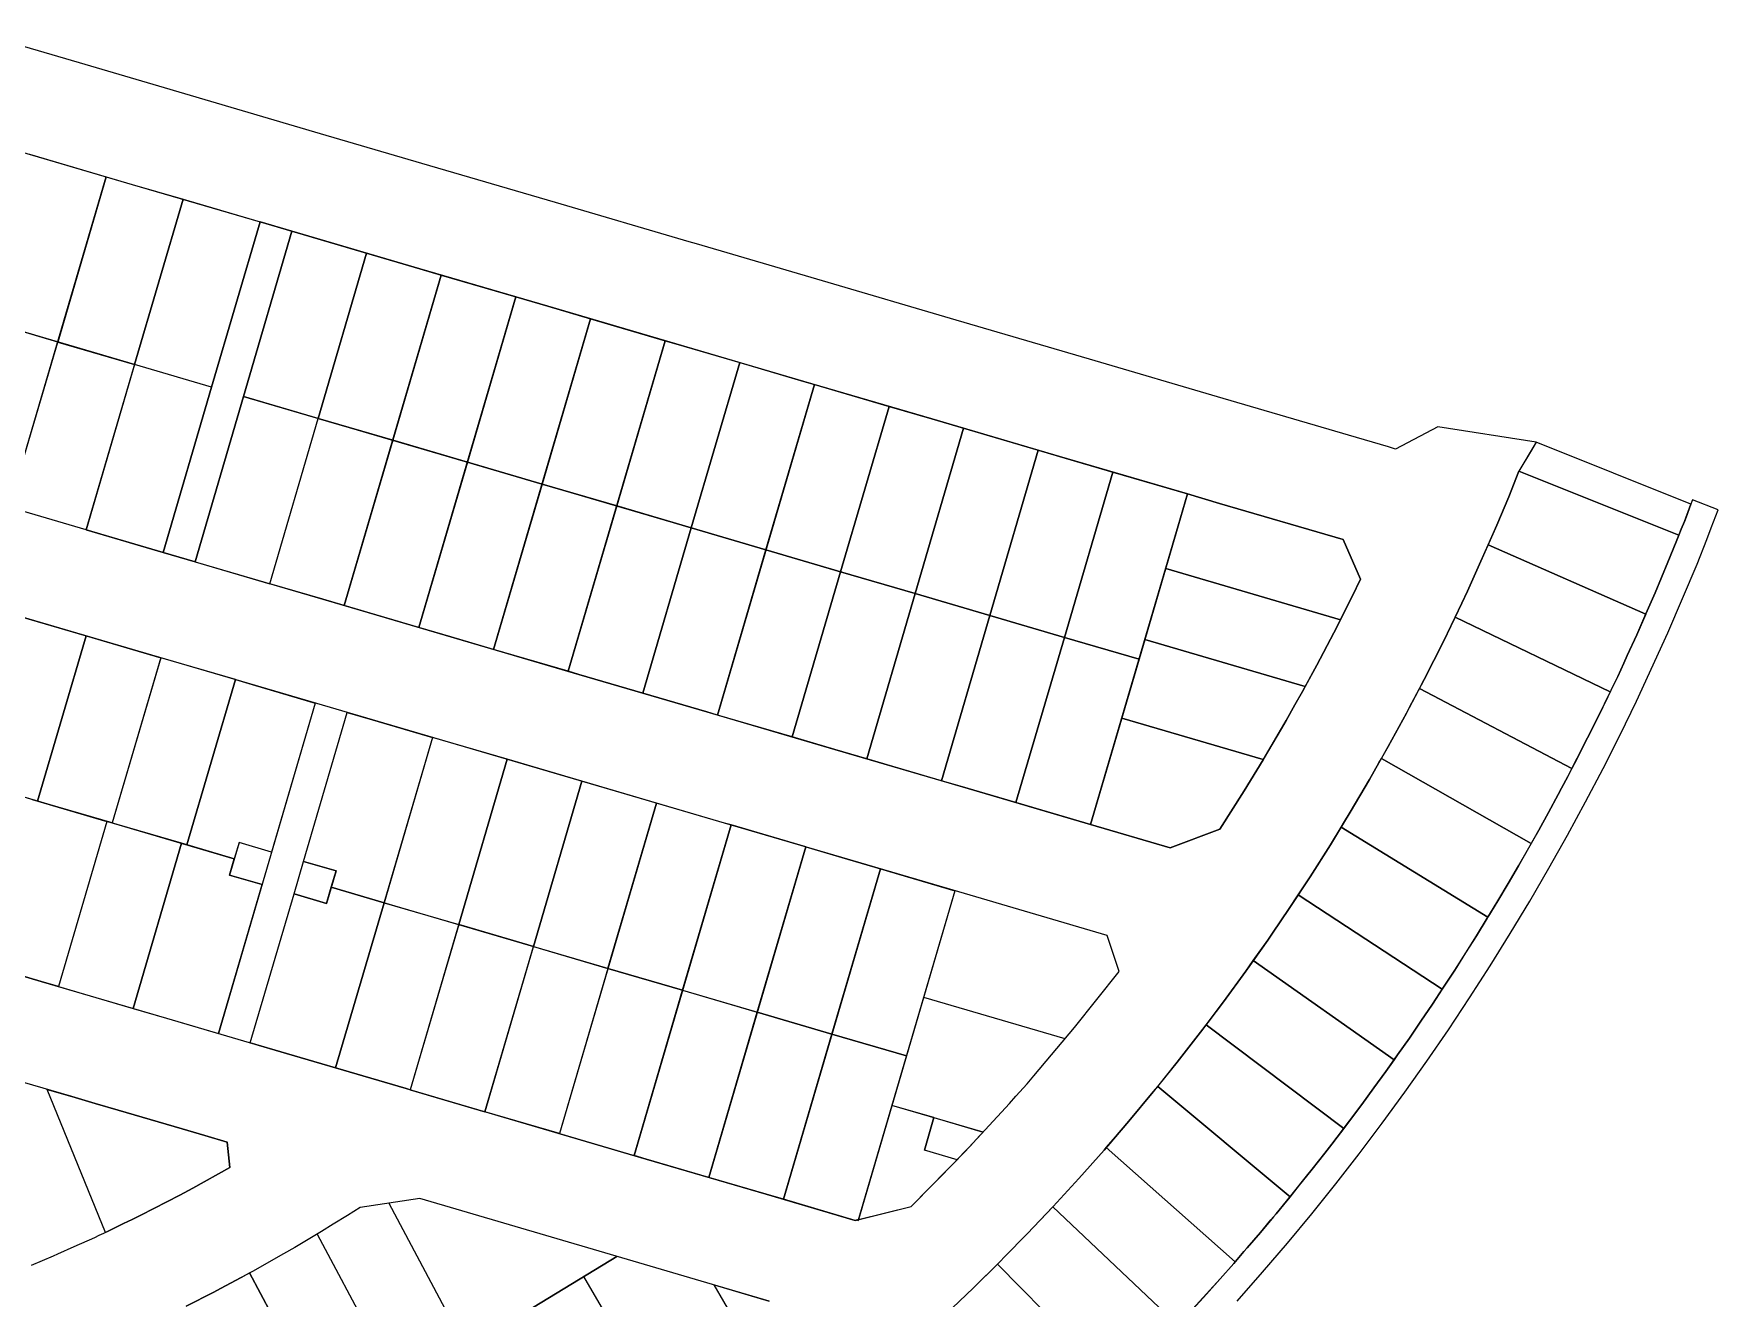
# Model space of a CAD drawing. Header units: millimetres. Extents: x -12746 to 995452, y -409013 to 338495.
# Drawn here: x 690783 to 994031, y -127490 to 100127 of the extents above; entities that cross this region are included whole.
import ezdxf

# ---------------------------------------------------------------- set-up
doc = ezdxf.new("R2010")
doc.units = ezdxf.units.MM
doc.layers.add('A-DETL', color=90, linetype='Continuous', lineweight=9)

msp = doc.modelspace()

# ---------------------------------------------------------------- linework, layer by layer
at = {"layer": 'A-DETL'}
for p, q in [((700073.6, 94555.5), (681081.6, 100126.5)), ((713338.6, 90664.5), (700073.6, 94555.5)), ((742428.6, 82131.5), (713338.6, 90664.5)), ((760681.6, 76777.5), (742428.6, 82131.5)), ((685463.6, 79767.5), (708492.6, 73012.5)), ((722796.6, 36510.5), (583030.6, 77508.5)), ((690007.5, 78434.6), (703840.7, 74377)), ((784714.6, 69727.5), (760681.6, 76777.5)), ((686389.4, 14884), (703840.8, 74377.3)), ((695115, 44630.4), (703840.7, 74377)), ((703840.7, 74377), (695115, 44630.4)), ((703840.7, 74377), (708492.6, 73012.5)), ((708492.6, 73012.5), (731522.6, 66257.5)), ((708492.6, 73012.5), (717673.9, 70319.5)), ((700222.5, 10826.1), (717673.9, 70319.6)), ((708948.2, 40572.7), (717673.9, 70319.6)), ((717673.9, 70319.5), (708948.2, 40572.7)), ((717673.9, 70319.6), (731522.6, 66257.5)), ((808746.6, 62678.5), (784714.6, 69727.5)), ((719828.6, 5074.5), (737280.5, 64568.2)), ((722796.6, 36510.5), (731522.6, 66257.5)), ((731522.6, 66257.5), (722796.6, 36510.5)), ((731522.6, 66257.5), (722796.6, 36510.5)), ((731522.6, 66257.5), (722796.6, 36510.5)), ((737279.6, 64568.5), (728554.6, 34821.5)), ((728554.6, 34821.5), (737279.6, 64568.5)), ((737279.6, 64568.5), (728554.6, 34821.5)), ((728554.6, 34821.5), (737280.5, 64568.2)), ((731522.6, 66257.5), (737279.6, 64568.5)), ((737279.6, 64568.5), (731522.6, 66257.5)), ((760309.6, 57812.5), (737279.6, 64568.5)), ((737280.5, 64568.2), (750714.5, 60627.5)), ((810105.5, 62279.8), (808746.6, 62678.5)), ((832778.6, 55628.5), (810107.2, 62279.4)), ((733262.5, 1133.8), (750714.5, 60627.5)), ((750714.5, 60627.5), (741988.6, 30880.8)), ((741988.6, 30880.8), (750714.5, 60627.5)), ((750714.5, 60627.5), (760309.6, 57812.5)), ((783339.6, 51057.5), (760309.6, 57812.5)), ((760309.6, 57812.5), (764148.3, 56686.6)), ((746696.5, -2806.9), (764148.4, 56686.8)), ((755422.5, 26940.2), (764148.3, 56686.6)), ((764148.3, 56686.6), (755422.5, 26940.2)), ((764148.3, 56686.6), (777582.3, 52746.1)), ((856811.6, 48579.5), (832778.6, 55628.5)), ((760130.4, -6747.7), (777582.4, 52746.2)), ((777582.4, 52746.2), (768856.5, 22999.5)), ((768856.5, 22999.5), (777582.3, 52746.1)), ((777582.3, 52746.1), (783339.6, 51057.5)), ((695115, 44630.4), (681281.9, 48688.1)), ((695115, 44630.4), (681281.9, 48688.1)), ((773564.4, -10688.4), (791016.3, 48805.4)), ((791016.3, 48805.4), (782290.4, 19058.9)), ((782290.4, 19058.9), (791016.3, 48805.4)), ((806368.6, 44301.5), (783339.6, 51057.5)), ((783339.6, 51057.5), (791016.3, 48805.4)), ((791016.3, 48805.4), (804450.1, 44864.3)), ((880843.6, 41529.5), (856811.6, 48579.5)), ((686389.4, 14884), (695115, 44630.4)), ((686389.4, 14884), (695115, 44630.4)), ((708948.2, 40572.7), (695115, 44630.4)), ((695115, 44630.4), (708948.2, 40572.7)), ((786998.3, -14629.1), (804450.2, 44864.6)), ((804450.1, 44864.3), (795724.4, 15118.2)), ((795724.4, 15118.2), (804450.1, 44864.3)), ((804450.1, 44864.3), (806368.6, 44301.5)), ((829398.6, 37546.5), (806368.6, 44301.5)), ((806368.6, 44301.5), (817884.1, 40923.8)), ((708948.2, 40572.7), (700222.5, 10826.1)), ((708948.2, 40572.7), (700222.5, 10826.1)), ((722796.6, 36510.5), (708948.2, 40572.7)), ((722796.6, 36510.5), (708948.2, 40572.7)), ((800432.2, -18569.8), (817884.1, 40923.8)), ((809158.3, 11177.5), (817884.2, 40923.9)), ((817884.1, 40923.8), (809158.3, 11177.5)), ((817884.2, 40923.9), (829398.6, 37546.5)), ((904876.6, 34479.5), (880843.6, 41529.5)), ((714070.6, 6763.5), (722796.6, 36510.5)), ((722796.6, 36510.5), (714070.6, 6763.5)), ((714070.6, 6763.5), (722796.6, 36510.5)), ((722796.6, 36510.5), (714070.6, 6763.5)), ((831318.2, 36983.5), (813866.2, -22510.5)), ((822592.3, 7236.9), (831318.2, 36983.5)), ((831318.2, 36983.5), (822592.3, 7236.9)), ((852428.6, 30791.5), (829398.6, 37546.5)), ((829398.6, 37546.5), (831318.2, 36983.5)), ((831318.2, 36983.5), (844752.2, 33043.1)), ((728554.6, 34821.5), (719828.6, 5074.5)), ((719828.6, 5074.5), (728554.6, 34821.5)), ((728554.6, 34821.5), (719828.6, 5074.5)), ((728554.6, 34821.5), (719828.6, 5074.5)), ((728554.6, 34821.5), (889762.1, -12466.4)), ((741988.6, 30880.8), (728554.6, 34821.5)), ((741988.6, 30880.8), (728554.6, 34821.5)), ((928906.6, 27428.5), (904876.6, 34479.5)), ((733262.5, 1133.8), (741988.6, 30880.8)), ((733262.6, 1134), (741988.6, 30880.8)), ((741988.6, 30880.8), (755422.5, 26940.2)), ((755422.5, 26940.2), (741988.6, 30880.8)), ((827300.1, -26451.2), (844752.2, 33043.1)), ((844752.2, 33043.1), (836026.2, 3296.2)), ((836026.2, 3296.2), (844752.2, 33043.1)), ((844752.2, 33043.1), (852428.6, 30791.5)), ((875457.6, 24035.5), (852428.6, 30791.5)), ((852428.6, 30791.5), (858186.2, 29102.4)), ((858186.2, 29102.4), (840734.1, -30392)), ((849460.2, -644.5), (858186.2, 29102.4)), ((858186.2, 29102.4), (849460.2, -644.5)), ((858186.2, 29102.4), (871620, 25161.3)), ((934664.6, 25739.5), (928906.6, 27428.5)), ((943525.6, 29390.5), (935922.6, 25370.5)), ((961254.6, 26611.5), (943525.6, 29390.5)), ((755422.5, 26940.2), (746696.6, -2806.5)), ((746696.6, -2806.5), (755422.5, 26940.2)), ((768856.5, 22999.5), (755422.5, 26940.2)), ((755422.5, 26940.2), (768856.5, 22999.5)), ((854168, -34332.7), (871620, 25161.3)), ((871620, 25161.3), (862894.2, -4585.1)), ((862894.2, -4585.1), (871620, 25161.3)), ((871620, 25161.3), (875457.6, 24035.5)), ((935922.6, 25370.5), (934664.6, 25739.5)), ((961252.6, 26609.5), (958148.6, 21387.5)), ((960232.3, 24893), (958148.6, 21387.5)), ((961252.6, 26609.5), (960232.3, 24893)), ((989101.6, 15434.5), (961252.6, 26609.5)), ((989101.6, 15434.5), (961252.6, 26609.5)), ((989103.6, 15436.5), (961254.6, 26611.5)), ((768856.5, 22999.5), (760130.6, -6746.9)), ((760130.6, -6746.9), (768856.5, 22999.5)), ((768856.5, 22999.5), (782290.4, 19058.9)), ((782290.4, 19058.9), (768856.5, 22999.5)), ((898487.6, 17280.5), (875457.6, 24035.5)), ((875457.6, 24035.5), (885054, 21220.8)), ((958149.6, 21389.5), (956293.6, 16765.5)), ((956293.6, 16765.5), (958148.8, 21387.4)), ((958148.6, 21387.5), (986917.6, 9840.5)), ((958148.6, 21387.5), (986917.6, 9840.5)), ((958148.8, 21387.4), (986917.6, 9840.5)), ((986919.6, 9842.5), (958149.6, 21389.5)), ((691041.6, 13519.5), (668011.6, 20274.5)), ((782290.4, 19058.9), (773564.6, -10687.6)), ((773564.6, -10687.6), (782290.4, 19058.9)), ((795724.4, 15118.2), (782290.4, 19058.9)), ((782290.4, 19058.9), (795724.4, 15118.2)), ((885054, 21220.8), (867601.9, -38273.4)), ((876328.1, -8525.8), (885054, 21220.8)), ((885054, 21220.8), (876328.1, -8525.8)), ((885054, 21220.8), (898487.6, 17280.5)), ((898487.6, 17280.5), (896798.6, 11523.5)), ((896799.2, 11523.3), (898487.6, 17280.5)), ((898487.6, 17280.5), (904244.6, 15591.5)), ((904244.6, 15591.5), (898487.6, 17280.5)), ((904244.6, 15591.5), (926484.6, 9067.5)), ((926484.6, 9067.5), (904244.6, 15591.5)), ((956293.6, 16765.5), (954158.6, 11673.5)), ((954158.6, 11673.5), (956293.6, 16765.5)), ((987918.6, 12335.5), (989101.6, 15434.5)), ((988216.1, 13114.8), (989101.6, 15434.5)), ((989101.6, 15434.5), (988216.1, 13114.8)), ((989290.6, 15933.5), (989101.6, 15434.5)), ((989292.6, 15935.5), (989103.6, 15436.5)), ((989408.1, 16241.5), (989290.6, 15933.5)), ((989410.1, 16243.5), (989292.6, 15935.5)), ((994030.5, 14424.2), (989408.1, 16241.5)), ((994030.5, 14424.2), (989410.1, 16243.5)), ((691041.6, 13519.5), (686389.4, 14884)), ((714070.6, 6763.5), (691041.6, 13519.5)), ((700222.5, 10826.1), (691041.6, 13519.5)), ((795724.4, 15118.2), (786998.5, -14628.5)), ((786998.5, -14628.5), (795724.4, 15118.2)), ((795724.4, 15118.2), (809158.3, 11177.5)), ((809158.3, 11177.5), (795724.4, 15118.2)), ((986917.6, 9840.5), (987918.6, 12335.5)), ((987364.7, 10954.9), (987918.6, 12335.5)), ((987918.6, 12335.5), (987364.7, 10954.9)), ((987918.6, 12335.5), (988216.1, 13114.8)), ((988216.1, 13114.8), (987918.6, 12335.5)), ((992770.2, 11198), (994030.5, 14424.2)), ((992772.2, 11200), (994030.5, 14424.2)), ((700222.5, 10826.1), (714070.6, 6763.5)), ((809158.3, 11177.5), (800432.4, -18569.1)), ((800432.4, -18569.1), (809158.3, 11177.5)), ((809158.3, 11177.5), (822592.3, 7236.9)), ((822592.3, 7236.9), (809158.3, 11177.5)), ((881035.9, -42214.1), (896799.2, 11523.3)), ((896799.2, 11523.3), (889762.1, -12466.4)), ((894552.5, 3864.1), (896799.2, 11523.3)), ((954158.6, 11673.5), (951070.6, 4618.5)), ((952595.9, 8103.3), (954158.6, 11673.5)), ((986917.6, 9840.5), (986445.6, 8665.5)), ((986917.6, 9840.5), (986445.6, 8665.5)), ((986447.6, 8667.5), (986919.6, 9842.5)), ((986917.6, 9840.5), (987364.7, 10954.9)), ((987364.7, 10954.9), (986917.6, 9840.5)), ((990215.6, 4658.5), (991950.6, 9100)), ((990217.6, 4660.5), (991952.6, 9102)), ((991950.6, 9100), (992770.2, 11198)), ((991952.6, 9102), (992772.2, 11200)), ((719828.6, 5074.5), (714070.6, 6763.5)), ((714070.6, 6763.5), (719828.6, 5074.5)), ((822592.3, 7236.9), (813866.4, -22509.7)), ((813866.4, -22509.7), (822592.3, 7236.9)), ((836026.2, 3296.2), (822592.3, 7236.9)), ((822592.3, 7236.9), (836026.2, 3296.2)), ((926484.6, 9067.5), (929638.6, 1973.5)), ((929638.6, 1973.5), (926484.6, 9067.5)), ((951070.6, 4618.5), (952595.9, 8103.3)), ((952595.9, 8103.3), (980994.9, -4327)), ((980993.9, -4326.6), (952595.9, 8103.3)), ((952595.9, 8103.3), (980993.9, -4326.6)), ((986445.6, 8665.5), (984972.6, 4995.5)), ((986445.6, 8665.5), (984972.6, 4995.5)), ((984974.6, 4997.5), (986447.6, 8667.5)), ((719828.6, 5074.5), (733262.5, 1133.8)), ((719828.6, 5074.5), (742857.6, -1680.5)), ((836026.2, 3296.2), (827300.3, -26450.6)), ((827300.3, -26450.6), (836026.2, 3296.2)), ((836026.2, 3296.2), (849460.2, -644.5)), ((849460.2, -644.5), (836026.2, 3296.2)), ((890808.8, -8898.1), (894552.5, 3864.1)), ((926010.1, -5363.7), (894552.5, 3864.1)), ((894552.5, 3864.1), (926010.1, -5363.7)), ((894552.5, 3864.1), (926010.1, -5363.7)), ((951070.6, 4618.5), (948856.6, -200.5)), ((948856.6, -200.5), (951070.6, 4618.5)), ((984972.6, 4995.5), (983812.6, 2229.5)), ((984972.6, 4995.5), (983812.6, 2229.5)), ((983814.6, 2231.5), (984974.6, 4997.5)), ((984958.6, -7718.5), (990215.6, 4658.5)), ((984960.6, -7716.5), (990217.6, 4660.5)), ((742857.6, -1680.5), (733262.6, 1134)), ((929638.6, 1973.5), (928129.6, -1160.5)), ((928129.6, -1160.5), (929638.6, 1973.5)), ((983812.6, 2229.5), (982652.6, -537.5)), ((983812.6, 2229.5), (982652.6, -537.5)), ((982654.6, -535.5), (983814.6, 2231.5)), ((742857.6, -1680.5), (765887.6, -8435.5)), ((746696.6, -2806.5), (742857.6, -1680.5)), ((760130.6, -6746.9), (746696.6, -2806.5)), ((849460.2, -644.5), (840734.3, -30391.3)), ((840734.3, -30391.3), (849460.2, -644.5)), ((862894.2, -4585.1), (849460.2, -644.5)), ((849460.2, -644.5), (862894.2, -4585.1)), ((924817.6, -7728.5), (928129.6, -1160.5)), ((928129.6, -1160.5), (926010.1, -5363.7)), ((947870.6, -2344.5), (944544.6, -9250.5)), ((946638.2, -4903.4), (947870.6, -2344.5)), ((948856.6, -200.5), (947870.6, -2344.5)), ((947870.6, -2344.5), (948856.6, -200.5)), ((982652.6, -537.5), (981003.6, -4304.5)), ((982652.6, -537.5), (981003.6, -4304.5)), ((981005.6, -4302.5), (982654.6, -535.5)), ((709570.6, -10986.5), (688940.6, -4935.5)), ((688940.6, -4935.5), (700212.6, -8241.7)), ((862894.2, -4585.1), (854168.3, -34331.7)), ((854168.3, -34331.7), (862894.2, -4585.1)), ((862894.2, -4585.1), (876328.1, -8525.8)), ((876328.1, -8525.8), (862894.2, -4585.1)), ((926010.1, -5363.7), (924817.6, -7728.5)), ((944544.6, -9250.5), (946638.2, -4903.4)), ((946638.2, -4903.4), (974568.1, -18354.7)), ((974567.2, -18354.3), (946638.2, -4903.4)), ((946638.2, -4903.4), (974567.2, -18354.3)), ((980993.9, -4326.6), (979354.6, -8072.5)), ((980994.9, -4327), (979354.6, -8072.5)), ((979356.6, -8070.5), (981005.6, -4302.5)), ((700213.4, -8239.2), (691484, -37989.5)), ((691484, -37989.5), (700212.6, -8241.7)), ((700212.6, -8241.7), (691484, -37989.5)), ((700212.6, -8241.7), (709570.6, -10986.5)), ((765887.6, -8435.5), (760130.6, -6746.9)), ((765887.6, -8435.5), (788917.6, -15191.5)), ((773564.6, -10687.6), (765887.6, -8435.5)), ((876328.1, -8525.8), (867602.2, -38272.6)), ((867602.2, -38272.6), (876328.1, -8525.8)), ((889762.1, -12466.4), (876328.1, -8525.8)), ((876328.1, -8525.8), (889762.1, -12466.4)), ((886657, -23051.7), (890808.8, -8898.1)), ((919669.9, -17364.2), (890808.8, -8898.1)), ((890808.8, -8898.1), (919669.9, -17364.2)), ((919669.9, -17364.2), (890808.8, -8898.1)), ((921780.6, -13503.5), (924817.6, -7728.5)), ((924817.6, -7728.5), (921780.6, -13503.5)), ((979354.6, -8072.5), (977636.6, -11809.5)), ((979354.6, -8072.5), (977636.6, -11809.5)), ((977638.6, -11807.5), (979356.6, -8070.5)), ((979316.6, -19989.5), (984958.6, -7718.5)), ((979318.6, -19987.5), (984960.6, -7716.5)), ((730680.6, -17178.5), (709570.6, -10986.5)), ((709570.6, -10986.5), (713646.7, -12182.1)), ((786998.5, -14628.5), (773564.6, -10687.6)), ((944544.6, -9250.5), (941087.6, -16106.5)), ((941087.6, -16106.5), (944544.6, -9250.5)), ((977636.6, -11809.5), (977021.6, -13148.5)), ((977636.6, -11809.5), (977021.6, -13148.5)), ((977023.6, -13146.5), (977638.6, -11807.5)), ((713647, -12180.9), (704918, -41929.9)), ((713646.7, -12182.1), (704918, -41929.9)), ((713646.7, -12182.1), (704918, -41929.9)), ((727080.7, -16122.7), (713646.7, -12182.1)), ((788917.6, -15191.5), (786998.5, -14628.5)), ((889762.1, -12466.4), (881036, -42213.6)), ((919170.6, -18277.5), (921780.6, -13503.5)), ((921780.6, -13503.5), (919669.9, -17364.2)), ((977021.6, -13148.5), (975919.6, -15546.5)), ((977021.6, -13148.5), (975919.6, -15546.5)), ((975921.6, -15544.5), (977023.6, -13146.5)), ((718352, -45870.4), (727080.7, -16122.7)), ((727080.7, -16122.7), (718352, -45870.4)), ((718352, -45870.4), (727080.7, -16122.7)), ((727080.7, -16122.7), (730680.6, -17178.5)), ((751789.6, -23370.5), (730680.6, -17178.5)), ((730680.6, -17178.5), (741474.2, -20344.6)), ((788917.6, -15191.5), (811946.6, -21946.5)), ((800432.4, -18569.1), (788917.6, -15191.5)), ((919669.9, -17364.2), (919170.6, -18277.5)), ((941087.6, -16106.5), (938393.6, -21230.5)), ((938393.6, -21230.5), (940243.2, -17712.6)), ((940243.2, -17712.6), (941087.6, -16106.5)), ((940243.2, -17712.6), (967681.9, -32138.8)), ((967681.2, -32138.4), (940243.2, -17712.6)), ((940243.2, -17712.6), (967681.2, -32138.4)), ((972351.6, -22956.5), (975921.6, -15544.5)), ((975919.6, -15546.5), (974567.2, -18354.3)), ((975919.6, -15546.5), (974568.1, -18354.7)), ((741474.2, -20344.8), (724020.9, -79826.5)), ((741474.2, -20344.6), (733604.3, -47165.7)), ((811946.6, -21946.5), (800432.4, -18569.1)), ((916223.6, -23504.5), (917808.6, -20693.5)), ((917808.6, -20693.5), (916223.6, -23504.5)), ((917808.6, -20693.5), (919170.6, -18277.5)), ((919170.6, -18277.5), (917808.6, -20693.5)), ((974567.2, -18354.3), (972349.6, -22958.5)), ((974134.6, -19252.5), (972349.6, -22958.5)), ((974568.1, -18354.7), (974134.6, -19252.5)), ((976352.6, -26079.5), (979316.6, -19989.5)), ((976354.6, -26077.5), (979318.6, -19987.5)), ((635101.6, -21451.5), (726892.2, -48375.4)), ((739361.8, -48854.4), (747231.6, -22033.5)), ((747231.6, -22033.5), (751789.6, -23370.5)), ((815119.6, -41946.5), (751789.6, -23370.5)), ((751789.6, -23370.5), (762584.8, -26537)), ((811946.6, -21946.5), (834976.6, -28702.5)), ((813866.4, -22509.7), (811946.6, -21946.5)), ((827300.3, -26450.6), (813866.4, -22509.7)), ((881036, -42213.6), (886657, -23051.7)), ((912118.8, -30520.7), (886657, -23051.7)), ((912118.8, -30520.7), (886657, -23051.7)), ((886657, -23051.7), (912118.8, -30520.7)), ((915395.6, -24959.5), (916223.6, -23504.5)), ((916223.6, -23504.5), (915395.6, -24959.5)), ((937909.6, -22150.5), (934627.6, -28155.5)), ((934627.6, -28155.5), (937909.6, -22150.5)), ((938393.6, -21230.5), (937909.6, -22150.5)), ((937909.6, -22150.5), (938393.6, -21230.5)), ((972349.6, -22958.5), (970497.6, -26630.5)), ((972349.6, -22958.5), (970497.6, -26630.5)), ((970499.6, -26628.5), (972351.6, -22956.5)), ((762584.8, -26537), (745130.9, -86020.7)), ((762584.8, -26537), (753856.2, -56284.4)), ((762584.8, -26537), (753856.2, -56284.4)), ((776018.8, -30477.4), (762584.8, -26537)), ((834976.6, -28702.5), (827300.3, -26450.6)), ((912080.6, -30585.5), (915395.6, -24959.5)), ((915395.6, -24959.5), (912118.8, -30520.7)), ((970497.6, -26630.5), (968646.6, -30302.5)), ((970497.6, -26630.5), (968646.6, -30302.5)), ((968648.6, -30300.5), (970499.6, -26628.5)), ((973292.6, -32136.5), (976352.6, -26079.5)), ((973294.6, -32134.5), (976354.6, -26077.5)), ((834976.6, -28702.5), (858006.6, -35457.5)), ((840734.3, -30391.3), (834976.6, -28702.5)), ((934627.6, -28155.5), (932938.6, -31128.5)), ((933393.5, -30327.7), (934627.6, -28155.5)), ((966939.6, -33550.5), (968648.6, -30300.5)), ((968646.6, -30302.5), (967681.2, -32138.4)), ((968646.6, -30302.5), (967681.9, -32138.8)), ((776018.8, -30477.4), (758564.5, -89962.4)), ((767290.2, -60224.8), (776018.8, -30477.4)), ((776018.8, -30477.4), (767290.2, -60224.8)), ((789452.8, -34417.9), (776018.8, -30477.4)), ((854168.3, -34331.7), (840734.3, -30391.3)), ((908666.6, -36168.5), (912080.6, -30585.5)), ((912080.6, -30585.5), (908666.6, -36168.5)), ((932938.6, -31128.5), (931235.6, -34126.5)), ((931235.6, -34126.5), (932938.6, -31128.5)), ((932938.6, -31128.5), (933393.5, -30327.7)), ((933393.5, -30327.7), (960348.1, -45639.2)), ((960347.5, -45638.8), (933393.5, -30327.7)), ((933393.5, -30327.7), (960347.5, -45638.8)), ((967681.2, -32138.4), (966937.6, -33552.5)), ((967681.9, -32138.8), (966937.6, -33552.5)), ((970137.6, -38158.5), (973292.6, -32136.5)), ((970139.6, -38156.5), (973294.6, -32134.5)), ((691484, -37989.5), (678049.9, -34049)), ((789452.8, -34417.9), (771998.2, -93904.1)), ((780724.2, -64165.3), (789452.8, -34417.9)), ((789452.8, -34417.9), (780724.2, -64165.3)), ((802886.8, -38358.4), (789452.8, -34417.9)), ((858006.6, -35457.5), (854168.3, -34331.7)), ((858006.6, -35457.5), (881035.6, -42213.5)), ((867602.2, -38272.6), (858006.6, -35457.5)), ((904315.6, -43032.5), (908666.6, -36168.5)), ((908666.6, -36168.5), (904315.6, -43032.5)), ((931235.6, -34126.5), (927770.6, -40004.5)), ((927770.6, -40004.5), (931235.6, -34126.5)), ((965828.6, -35661.5), (965228.6, -36802.5)), ((965828.6, -35661.5), (965228.6, -36802.5)), ((965230.6, -36800.5), (965830.6, -35659.5)), ((966937.6, -33552.5), (965828.6, -35661.5)), ((966937.6, -33552.5), (965828.6, -35661.5)), ((965830.6, -35659.5), (966939.6, -33550.5)), ((690524.4, -37708), (703958.4, -41648.5)), ((704918, -41929.9), (691484, -37989.5)), ((802886.8, -38358.4), (785431.8, -97845.9)), ((794158.3, -68105.7), (802886.8, -38358.4)), ((802886.8, -38358.4), (794158.3, -68105.7)), ((815119.6, -41946.5), (802886.8, -38358.4)), ((881036, -42213.6), (867602.2, -38272.6)), ((965228.6, -36802.5), (963466.6, -40025.5)), ((965228.6, -36802.5), (963466.6, -40025.5)), ((963468.6, -40023.5), (965230.6, -36800.5)), ((966888.6, -44143.5), (970137.6, -38158.5)), ((966890.6, -44141.5), (970139.6, -38156.5)), ((703958.4, -41648.5), (695233.9, -71381.9)), ((703958.4, -41648.5), (695233.9, -71381.9)), ((703958.4, -41648.5), (695233.9, -71381.9)), ((717392.4, -45588.9), (703958.4, -41648.5)), ((704918, -41929.9), (718352, -45870.4)), ((816320.8, -42298.9), (798865.5, -101787.6)), ((807592.3, -72046.2), (816320.8, -42298.9)), ((816320.8, -42298.9), (807592.3, -72046.2)), ((836228.6, -48138.5), (815119.6, -41946.5)), ((816320.8, -42298.9), (815119.6, -41946.5)), ((829754.8, -46239.5), (816320.8, -42298.9)), ((881035.6, -42213.5), (895345.6, -46410.5)), ((895345.6, -46410.5), (881036, -42213.6)), ((926585.6, -41944.5), (924202.6, -45841.5)), ((926118.8, -42707.9), (926585.6, -41944.5)), ((927770.6, -40004.5), (926585.6, -41944.5)), ((926585.6, -41944.5), (927770.6, -40004.5)), ((963466.6, -40025.5), (961705.6, -43247.5)), ((963466.6, -40025.5), (961705.6, -43247.5)), ((961707.6, -43245.5), (963468.6, -40023.5)), ((727750.9, -45448.7), (726033.5, -51302)), ((727750.9, -45448.7), (726892.2, -48375.4)), ((733604.3, -47165.7), (727750.9, -45448.7)), ((733604.3, -47165.7), (727750.9, -45448.7)), ((895345.6, -46410.5), (904315.6, -43032.5)), ((904315.6, -43032.5), (895345.6, -46410.5)), ((924202.6, -45841.5), (926118.8, -42707.9)), ((926118.8, -42707.9), (952565.3, -58879.9)), ((952564.7, -58879.5), (926118.8, -42707.9)), ((926118.8, -42707.9), (952564.7, -58879.5)), ((959893.6, -46439.5), (961707.6, -43245.5)), ((961705.6, -43247.5), (960347.5, -45638.8)), ((961705.6, -43247.5), (960348.1, -45639.2)), ((963546.6, -50088.5), (966888.6, -44143.5)), ((963548.6, -50086.5), (966890.6, -44141.5)), ((708668, -75322.3), (717392.4, -45588.9)), ((717392.4, -45588.9), (708668, -75322.3)), ((717392.4, -45588.9), (708668, -75322.3)), ((726892.2, -48375.4), (717392.4, -45588.9)), ((726892.2, -48375.4), (718352, -45870.4)), ((726033.5, -51302), (726892.2, -48375.4)), ((829754.8, -46239.5), (812299.1, -105729.4)), ((821026.3, -75986.6), (829754.8, -46239.5)), ((821026.3, -75986.6), (829754.8, -46239.5)), ((829754.8, -46239.5), (836228.6, -48138.5)), ((857339.6, -54332.5), (836228.6, -48138.5)), ((836228.6, -48138.5), (843188.6, -50180.6)), ((924202.6, -45841.5), (920538.6, -51621.5)), ((920538.6, -51621.5), (924202.6, -45841.5)), ((959891.6, -46441.5), (958065.6, -49655.5)), ((959891.6, -46441.5), (958065.6, -49655.5)), ((958067.6, -49653.5), (959893.6, -46439.5)), ((960347.5, -45638.8), (959891.6, -46441.5)), ((960348.1, -45639.2), (959891.6, -46441.5)), ((726033.5, -51302), (731886.9, -53018.9)), ((731886.9, -53018.9), (726033.5, -51302)), ((737644.3, -54707.6), (739361.8, -48854.4)), ((745215.2, -50571.3), (739361.8, -48854.4)), ((739361.8, -48854.4), (745215.2, -50571.3)), ((745215.2, -50571.3), (743497.7, -56424.6)), ((744356.4, -53497.9), (745215.2, -50571.3)), ((843188.6, -50180.6), (825732.1, -109673.4)), ((834460.3, -79927.1), (843188.6, -50180.6)), ((843188.6, -50180.6), (834460.3, -79927.1)), ((843188.6, -50180.6), (856622.3, -54122.1)), ((958065.6, -49655.5), (956206.6, -52809.5)), ((958065.6, -49655.5), (956206.6, -52809.5)), ((956208.6, -52807.5), (958067.6, -49653.5)), ((960111.6, -55991.5), (963546.6, -50088.5)), ((960113.6, -55989.5), (963548.6, -50086.5)), ((724020.9, -79826.5), (731886.9, -53018.9)), ((743497.7, -56424.6), (744356.4, -53497.9)), ((744356.4, -53497.9), (847894.3, -83867.5)), ((744356.4, -53497.9), (753856.2, -56284.4)), ((753856.2, -56284.4), (744356.4, -53497.9)), ((856622.3, -54122.1), (839166.4, -113612.8)), ((856622.3, -54122.1), (847894.3, -83867.5)), ((884033.6, -62163.5), (857339.6, -54332.5)), ((920538.6, -51621.5), (916781.6, -57341.5)), ((918424, -54841), (920538.6, -51621.5)), ((956206.6, -52809.5), (954348.6, -55962.5)), ((956206.6, -52809.5), (954348.6, -55962.5)), ((954350.6, -55960.5), (956208.6, -52807.5)), ((729778.2, -81515.8), (737644.3, -54707.6)), ((737644.3, -54707.6), (743497.7, -56424.6)), ((743497.7, -56424.6), (737644.3, -54707.6)), ((753856.2, -56284.4), (745131.4, -86019)), ((745131.4, -86019), (753856.2, -56284.4)), ((753856.2, -56284.4), (767290.2, -60224.8)), ((753856.2, -56284.4), (767290.2, -60224.8)), ((916781.6, -57341.5), (913763.6, -61778.5)), ((913763.6, -61778.5), (916781.6, -57341.5)), ((916781.6, -57341.5), (918424, -54841)), ((918424, -54841), (944334.7, -71859.6)), ((944334.2, -71859.3), (918424, -54841)), ((918424, -54841), (944334.2, -71859.3)), ((954348.6, -55962.5), (953031.6, -58116.5)), ((954348.6, -55962.5), (953031.6, -58116.5)), ((953033.6, -58114.5), (954350.6, -55960.5)), ((956583.6, -61851.5), (960111.6, -55991.5)), ((956585.6, -61849.5), (960113.6, -55989.5)), ((767290.2, -60224.8), (758565.7, -89958.4)), ((767290.2, -60224.8), (758565.7, -89958.4)), ((767290.2, -60224.8), (780724.2, -64165.3)), ((780724.2, -64165.3), (767290.2, -60224.8)), ((952432.6, -59095.5), (950517.6, -62228.5)), ((952432.6, -59095.5), (950517.6, -62228.5)), ((950519.6, -62226.5), (952434.6, -59093.5)), ((952434.6, -59093.5), (953033.6, -58114.5)), ((953031.6, -58116.5), (952564.7, -58879.5)), ((953031.6, -58116.5), (952565.3, -58879.9)), ((886177.6, -68641.5), (884033.6, -62163.5)), ((912932.6, -63000.5), (908987.6, -68602.5)), ((910329.3, -66697.3), (912932.6, -63000.5)), ((913763.6, -61778.5), (912932.6, -63000.5)), ((912932.6, -63000.5), (913763.6, -61778.5)), ((950517.6, -62228.5), (948551.6, -65330.5)), ((950517.6, -62228.5), (948551.6, -65330.5)), ((948553.6, -65328.5), (950519.6, -62226.5)), ((952965.6, -67664.5), (956583.6, -61851.5)), ((952967.6, -67662.5), (956585.6, -61849.5)), ((671491.6, -64418.5), (692126.6, -70470.5)), ((771999.5, -93899.6), (780724.2, -64165.3)), ((771999.5, -93899.6), (780724.2, -64165.3)), ((780724.2, -64165.3), (794158.3, -68105.7)), ((780724.2, -64165.3), (794158.3, -68105.7)), ((908987.6, -68602.5), (910329.3, -66697.3)), ((910329.3, -66697.3), (935675.3, -84546.3)), ((935674.9, -84546), (910329.3, -66697.3)), ((910329.3, -66697.3), (935674.9, -84546)), ((948551.6, -65330.5), (946584.6, -68432.5)), ((948551.6, -65330.5), (946584.6, -68432.5)), ((946586.6, -68430.5), (948553.6, -65328.5)), ((692126.6, -70470.5), (681799.8, -67441.8)), ((794158.3, -68105.7), (785433.3, -97841)), ((794158.3, -68105.7), (785433.3, -97841)), ((794158.3, -68105.7), (807592.3, -72046.2)), ((807592.3, -72046.2), (794158.3, -68105.7)), ((878162.6, -78752.5), (886177.6, -68641.5)), ((908987.6, -68602.5), (904952.6, -74140.5)), ((904952.6, -74140.5), (908987.6, -68602.5)), ((946584.6, -68432.5), (944568.6, -71502.5)), ((946584.6, -68432.5), (944568.6, -71502.5)), ((944570.6, -71500.5), (946586.6, -68430.5)), ((949256.6, -73429.5), (952965.6, -67664.5)), ((949258.6, -73427.5), (952967.6, -67662.5)), ((692126.6, -70470.5), (714672.6, -77083.5)), ((695233.9, -71381.9), (692126.6, -70470.5)), ((695233.9, -71381.9), (708668, -75322.3)), ((798866.9, -101782.7), (807592.3, -72046.2)), ((798866.9, -101782.7), (807592.3, -72046.2)), ((807592.3, -72046.2), (821026.3, -75986.6)), ((807592.3, -72046.2), (821026.3, -75986.6)), ((944334.2, -71859.3), (942552.6, -74571.5)), ((944334.7, -71859.6), (942552.6, -74571.5)), ((942554.6, -74569.5), (944570.6, -71500.5)), ((944568.6, -71502.5), (944334.2, -71859.3)), ((944568.6, -71502.5), (944334.7, -71859.6)), ((708668, -75322.3), (714672.6, -77083.5)), ((876441.2, -80791.1), (850988, -73324.1)), ((904952.6, -74140.5), (900829.6, -79611.5)), ((901837.6, -78273.9), (904952.6, -74140.5)), ((942552.6, -74571.5), (940487.6, -77607.5)), ((942552.6, -74571.5), (940487.6, -77607.5)), ((940489.6, -77605.5), (942554.6, -74569.5)), ((945457.6, -79144.5), (949256.6, -73429.5)), ((945459.6, -79142.5), (949258.6, -73427.5)), ((714672.6, -77083.5), (736262.6, -83418.5)), ((714672.6, -77083.5), (724020.9, -79826.5)), ((812299.4, -105728.3), (821026.3, -75986.6)), ((821026.3, -75986.6), (812299.4, -105728.3)), ((821026.3, -75986.6), (834460.3, -79927.1)), ((834460.3, -79927.1), (821026.3, -75986.6)), ((870808.6, -87461.5), (878162.6, -78752.5)), ((900829.6, -79611.5), (901837.6, -78273.9)), ((901837.6, -78273.9), (926594.9, -96931.2)), ((926594.5, -96930.9), (901837.6, -78273.9)), ((901837.6, -78273.9), (926594.5, -96930.9)), ((940487.6, -77607.5), (939393.6, -79216.5)), ((940487.6, -77607.5), (939393.6, -79216.5)), ((939395.6, -79214.5), (940489.6, -77605.5)), ((736262.6, -83418.5), (729778.2, -81515.8)), ((834460.3, -79927.1), (825732.1, -109673.4)), ((825732.1, -109673.4), (834460.3, -79927.1)), ((847894.3, -83867.5), (834460.3, -79927.1)), ((834460.3, -79927.1), (847894.3, -83867.5)), ((899998.6, -80676.5), (896618.6, -85014.5)), ((896618.6, -85014.5), (899998.6, -80676.5)), ((900829.6, -79611.5), (899998.6, -80676.5)), ((899998.6, -80676.5), (900829.6, -79611.5)), ((938421.6, -80644.5), (936305.6, -83650.5)), ((938421.6, -80644.5), (936305.6, -83650.5)), ((936307.6, -83648.5), (938423.6, -80642.5)), ((939393.6, -79216.5), (938421.6, -80644.5)), ((939393.6, -79216.5), (938421.6, -80644.5)), ((938423.6, -80642.5), (939395.6, -79214.5)), ((941570.6, -84807.5), (945457.6, -79144.5)), ((941572.6, -84805.5), (945459.6, -79142.5)), ((736262.6, -83418.5), (757853.6, -89749.5)), ((745131.4, -86019), (736262.6, -83418.5)), ((847894.3, -83867.5), (839255.6, -113308.8)), ((935674.9, -84546), (934188.6, -86656.5)), ((935675.3, -84546.3), (934188.6, -86656.5)), ((934190.6, -86654.5), (936307.6, -83648.5)), ((936305.6, -83650.5), (935674.9, -84546)), ((936305.6, -83650.5), (935675.3, -84546.3)), ((937596.6, -90415.5), (941570.6, -84807.5)), ((937598.6, -90413.5), (941572.6, -84805.5)), ((757853.6, -89749.5), (745131.4, -86019)), ((869588.6, -88879.5), (870808.6, -87461.5)), ((869588.6, -88879.5), (870808.6, -87461.5)), ((896618.6, -85014.5), (892319.6, -90349.5)), ((893114.4, -89363.1), (896618.6, -85014.5)), ((934188.6, -86656.5), (932023.6, -89628.5)), ((934188.6, -86656.5), (932023.6, -89628.5)), ((932025.6, -89626.5), (934190.6, -86654.5)), ((697641.6, -91171.5), (688779.6, -88571.5)), ((703699.8, -115616.3), (693236.7, -89879.2)), ((693236.7, -89879.2), (697641.6, -91171.5)), ((757853.6, -89749.5), (779443.6, -96083.5)), ((758565.7, -89958.4), (757853.6, -89749.5)), ((758565.7, -89958.4), (771999.5, -93899.6)), ((867596.6, -91122.5), (869588.6, -88879.5)), ((867596.6, -91122.5), (869588.6, -88879.5)), ((892319.6, -90349.5), (887933.6, -95615.5)), ((887933.6, -95615.5), (892319.6, -90349.5)), ((892319.6, -90349.5), (893114.4, -89363.1)), ((893114.4, -89363.1), (916937.2, -109204.9)), ((916937.2, -109204.9), (893114.4, -89363.1)), ((893114.4, -89363.1), (916937.2, -109204.9)), ((932023.6, -89628.5), (929858.6, -92599.5)), ((932023.6, -89628.5), (929858.6, -92599.5)), ((929860.6, -92597.5), (932025.6, -89626.5)), ((933535.6, -95967.5), (937596.6, -90415.5)), ((933537.6, -95965.5), (937598.6, -90413.5)), ((701820.6, -92397.5), (697641.6, -91171.5)), ((697641.6, -91171.5), (701820.6, -92397.5)), ((706000.6, -93623.5), (701820.6, -92397.5)), ((701820.6, -92397.5), (706000.6, -93623.5)), ((708879.6, -94467.5), (706000.6, -93623.5)), ((706000.6, -93623.5), (708879.6, -94467.5)), ((779443.6, -96083.5), (771999.5, -93899.6)), ((845285.4, -92759.4), (839255.6, -113308.8)), ((852819.6, -94969.6), (845285.4, -92759.4)), ((861683.4, -97569.9), (845285.7, -92758.3)), ((858419.6, -101100.5), (866433.6, -92431.5)), ((866433.6, -92431.5), (867596.6, -91122.5)), ((866433.6, -92431.5), (867596.6, -91122.5)), ((929858.6, -92599.5), (927645.6, -95536.5)), ((929858.6, -92599.5), (927645.6, -95536.5)), ((927647.6, -95534.5), (929860.6, -92597.5)), ((711758.6, -95312.5), (708879.6, -94467.5)), ((708879.6, -94467.5), (711758.6, -95312.5)), ((714636.6, -96156.5), (711758.6, -95312.5)), ((711758.6, -95312.5), (714636.6, -96156.5)), ((717515.6, -97001.5), (714636.6, -96156.5)), ((714636.6, -96156.5), (717515.6, -97001.5)), ((721564.6, -98188.5), (717515.6, -97001.5)), ((717515.6, -97001.5), (721564.6, -98188.5)), ((779443.6, -96083.5), (801033.6, -102418.5)), ((785433.3, -97841), (779443.6, -96083.5)), ((852819.6, -94969.6), (851110.7, -100825.4)), ((851110.7, -100825.4), (852819.6, -94969.6)), ((851116.9, -100813.1), (852819.6, -94969.6)), ((852819.6, -94969.6), (861683.4, -97569.9)), ((887933.6, -95615.5), (885151.6, -98849.5)), ((885151.6, -98849.5), (887933.6, -95615.5)), ((926594.5, -96930.9), (925432.6, -98472.5)), ((926594.9, -96931.2), (925432.6, -98472.5)), ((925434.6, -98470.5), (927647.6, -95534.5)), ((927645.6, -95536.5), (926594.5, -96930.9)), ((927645.6, -95536.5), (926594.9, -96931.2)), ((929390.6, -101461.5), (933535.6, -95967.5)), ((929392.6, -101459.5), (933537.6, -95965.5)), ((725614.6, -99376.5), (721564.6, -98188.5)), ((721564.6, -98188.5), (725614.6, -99376.5)), ((726118.6, -103963.5), (725614.6, -99376.5)), ((725614.6, -99376.5), (726118.6, -103963.5)), ((785433.3, -97841), (798866.9, -101782.7)), ((885151.6, -98849.5), (883465.6, -100809.5)), ((883866.1, -100343.9), (885151.6, -98849.5)), ((924447.6, -99736.5), (923172.6, -101371.5)), ((924447.6, -99736.5), (923172.6, -101371.5)), ((923174.6, -101369.5), (924449.6, -99734.5)), ((925432.6, -98472.5), (924447.6, -99736.5)), ((925432.6, -98472.5), (924447.6, -99736.5)), ((924449.6, -99734.5), (925434.6, -98470.5)), ((801033.6, -102418.5), (798866.9, -101782.7)), ((801033.6, -102418.5), (822620.6, -108760.5)), ((812299.4, -105728.3), (801033.6, -102418.5)), ((848709.6, -110976.5), (858419.6, -101100.5)), ((848709.6, -110976.5), (856989.7, -102554.9)), ((856989.7, -102554.9), (851110.7, -100825.4)), ((856989.7, -102554.9), (851116.9, -100813.1)), ((883465.6, -100809.5), (878914.6, -105927.5)), ((878914.6, -105927.5), (883465.6, -100809.5)), ((883465.6, -100809.5), (883866.1, -100343.9)), ((883866.1, -100343.9), (907035, -120946.1)), ((907034.7, -120945.8), (883866.1, -100343.9)), ((883866.1, -100343.9), (907034.7, -120945.8)), ((923172.6, -101371.5), (920912.6, -104271.5)), ((923172.6, -101371.5), (920912.6, -104271.5)), ((920914.6, -104269.5), (923174.6, -101369.5)), ((925161.6, -106894.5), (929390.6, -101461.5)), ((925163.6, -106892.5), (929392.6, -101459.5)), ((719402.6, -107667.5), (726118.6, -103963.5)), ((726118.6, -103963.5), (719402.6, -107667.5)), ((822620.6, -108760.5), (812299.4, -105728.3)), ((878914.6, -105927.5), (874278.6, -110972.5)), ((874278.6, -110972.5), (878914.6, -105927.5)), ((917293.6, -108762.5), (919921.6, -105500.5)), ((920912.6, -104271.5), (918605.6, -107133.5)), ((919921.8, -105500.7), (918605.6, -107133.5)), ((919921.6, -105500.5), (920914.6, -104269.5)), ((920912.6, -104271.5), (919921.8, -105500.7)), ((714753.6, -110134.5), (717078.6, -108900.5)), ((717078.6, -108900.5), (714753.6, -110134.5)), ((717078.6, -108900.5), (719402.6, -107667.5)), ((719402.6, -107667.5), (717078.6, -108900.5)), ((822620.6, -108760.5), (838640.6, -113460.5)), ((825732.1, -109673.4), (822620.6, -108760.5)), ((916299.6, -109996.5), (917293.6, -108762.5)), ((917293.6, -108762.5), (916937.2, -109204.9)), ((917293.5, -108762.5), (916937.2, -109204.9)), ((918605.6, -107133.5), (917293.5, -108762.5)), ((918605.6, -107133.5), (917293.6, -108762.5)), ((920849.6, -112266.5), (925161.6, -106894.5)), ((920851.6, -112264.5), (925163.6, -106892.5)), ((710060.6, -112528.5), (712406.6, -111331.5)), ((712406.6, -111331.5), (710060.6, -112528.5)), ((712406.6, -111331.5), (714753.6, -110134.5)), ((714753.6, -110134.5), (712406.6, -111331.5)), ((748399.6, -111857.5), (747277.6, -112575.5)), ((749522.6, -111139.5), (748399.6, -111857.5)), ((760308.6, -109553.5), (749522.6, -111139.5)), ((754696.2, -110378.8), (768615.8, -136471.8)), ((776433.6, -114283.5), (760308.6, -109553.5)), ((838640.6, -113460.5), (825732.1, -109673.4)), ((838640.6, -113460.5), (848709.6, -110976.5)), ((839255.6, -113308.8), (848709.6, -110976.5)), ((874278.6, -110972.5), (869592.6, -115913.5)), ((869592.6, -115913.5), (874241.5, -111011.6)), ((874241.5, -111011.6), (896734.9, -132344.2)), ((874241.5, -111011.6), (896734.9, -132344.2)), ((896735, -132344.2), (874241.5, -111011.6)), ((916299.6, -109996.5), (914411.6, -112263.5)), ((914411.6, -112263.5), (916299.6, -109996.5)), ((916299.6, -109996.5), (914411.6, -112263.5)), ((916937.2, -109204.9), (916299.6, -109996.5)), ((916937.2, -109204.9), (916299.6, -109996.5)), ((704335.6, -115316.5), (705265.6, -114877.5)), ((705265.6, -114877.5), (704335.6, -115316.5)), ((705265.6, -114877.5), (706105.6, -114466.5)), ((706105.6, -114466.5), (705265.6, -114877.5)), ((706105.6, -114466.5), (706944.6, -114055.5)), ((706944.6, -114055.5), (706105.6, -114466.5)), ((706944.6, -114055.5), (708502.6, -113291.5)), ((708502.6, -113291.5), (706944.6, -114055.5)), ((708502.6, -113291.5), (710060.6, -112528.5)), ((710060.6, -112528.5), (708502.6, -113291.5)), ((744701.6, -114163.5), (742561.6, -115483.5)), ((747277.6, -112575.5), (744701.6, -114163.5)), ((792559.6, -119014.5), (776433.6, -114283.5)), ((839255.6, -113308.8), (838640.6, -113460.5)), ((913946.6, -112821.5), (911593.6, -115647.5)), ((913485.6, -113375.5), (911593.6, -115647.5)), ((911595.6, -115645.5), (913485.6, -113375.5)), ((913485.6, -113375.5), (914411.6, -112263.5)), ((913946.6, -112821.5), (913485.6, -113375.5)), ((914411.5, -112263.4), (913946.6, -112821.5)), ((914411.6, -112263.5), (913946.6, -112821.5)), ((916457.6, -117573.5), (920849.6, -112266.5)), ((916459.6, -117571.5), (920851.6, -112264.5)), ((695128.6, -119509.5), (698063.6, -118191.5)), ((698063.6, -118191.5), (701784.6, -116520.5)), ((701784.6, -116520.5), (702594.6, -116137.5)), ((702594.6, -116137.5), (703404.6, -115755.5)), ((703404.6, -115755.5), (704335.6, -115316.5)), ((704335.6, -115316.5), (703699.8, -115616.3)), ((742561.6, -115483.5), (737780.6, -118326.5)), ((741795.1, -115939.3), (756550.9, -143600)), ((865538.6, -120050.5), (869592.6, -115913.5)), ((869592.6, -115913.5), (865538.6, -120050.5)), ((911593.6, -115647.5), (909195.6, -118434.5)), ((909197.6, -118432.5), (911595.6, -115645.5)), ((911593.6, -115647.5), (909197.6, -118432.5)), ((911985.6, -122814.5), (916457.6, -117573.5)), ((911987.6, -122812.5), (916459.6, -117571.5)), ((690384.6, -121526.5), (694344.6, -119860.5)), ((694344.6, -119860.5), (695128.6, -119509.5)), ((735756.6, -119486.5), (730142.6, -122642.5)), ((737780.6, -118326.5), (735756.6, -119486.5)), ((760294.6, -141542.7), (795734.2, -119945.6)), ((795734.2, -119945.6), (760294.6, -141542.7)), ((807857.6, -123501.5), (792559.6, -119014.5)), ((864767.6, -120837.5), (859893.6, -125651.5)), ((864264.6, -121334.3), (864767.6, -120837.5)), ((864767.6, -120837.5), (865538.6, -120050.5)), ((865538.6, -120050.5), (864767.6, -120837.5)), ((906797.6, -121221.5), (904354.6, -123969.5)), ((906797.7, -121221.6), (904354.7, -123969.6)), ((904356.6, -123967.5), (906799.6, -121219.5)), ((907035, -120946.1), (906797.6, -121221.5)), ((907034.7, -120945.8), (906799.4, -121219.4)), ((906799.6, -121219.5), (907427.6, -120489.5)), ((908649.6, -119068.5), (907034.7, -120945.8)), ((907427.6, -120489.5), (907035, -120946.1)), ((907427.6, -120489.5), (908649.6, -119068.5)), ((908647.6, -119070.5), (907427.6, -120489.5)), ((909195.6, -118434.5), (908647.6, -119070.5)), ((908649.6, -119068.5), (909197.6, -118432.5)), ((909197.6, -118432.5), (908649.6, -119068.5)), ((728110.6, -123763.5), (724437.6, -125712.5)), ((724437.6, -125712.5), (728110.6, -123763.5)), ((730142.6, -122642.5), (728110.6, -123763.5)), ((728110.6, -123763.5), (729648.8, -122914.9)), ((744234, -150255.9), (729648.8, -122914.9)), ((729648.8, -122914.9), (744234, -150255.9)), ((729648.8, -122914.9), (744234, -150255.9)), ((789767.6, -123581.7), (804457.2, -148615.8)), ((823154.6, -127988.5), (807857.6, -123501.5)), ((859893.6, -125651.5), (864264.6, -121334.3)), ((864264.6, -121334.3), (886048.6, -143389.8)), ((864264.6, -121334.3), (886048.6, -143389.8)), ((886048.6, -143389.8), (864264.6, -121334.3)), ((904354.6, -123969.5), (901911.6, -126716.5)), ((901913.6, -126714.5), (904356.6, -123967.5)), ((904354.7, -123969.6), (901913.6, -126714.5)), ((907434.6, -127988.5), (911985.6, -122814.5)), ((907436.6, -127986.5), (911987.6, -122812.5)), ((723200.6, -126368.5), (718245.6, -128897.5)), ((718245.6, -128897.5), (723200.6, -126368.5)), ((724437.6, -125712.5), (723200.6, -126368.5)), ((723200.6, -126368.5), (724437.6, -125712.5)), ((813273, -125090), (823154.6, -127988.5)), ((820051.2, -136641.4), (813273, -125090)), ((854942.6, -130386.5), (859893.6, -125651.5)), ((859893.6, -125651.5), (854942.6, -130386.5)), ((896939.6, -132128.5), (901913.6, -126714.5)), ((901913.6, -126714.5), (896939.6, -132128.5)), ((901911.6, -126716.5), (899424.6, -129423.5))]:
    msp.add_line(p, q, dxfattribs=at)
msp.add_arc((723441.1, 27894.5), 186687.7, 315.672586, 317.774093, dxfattribs=at)

doc.saveas('drawing.dxf')
